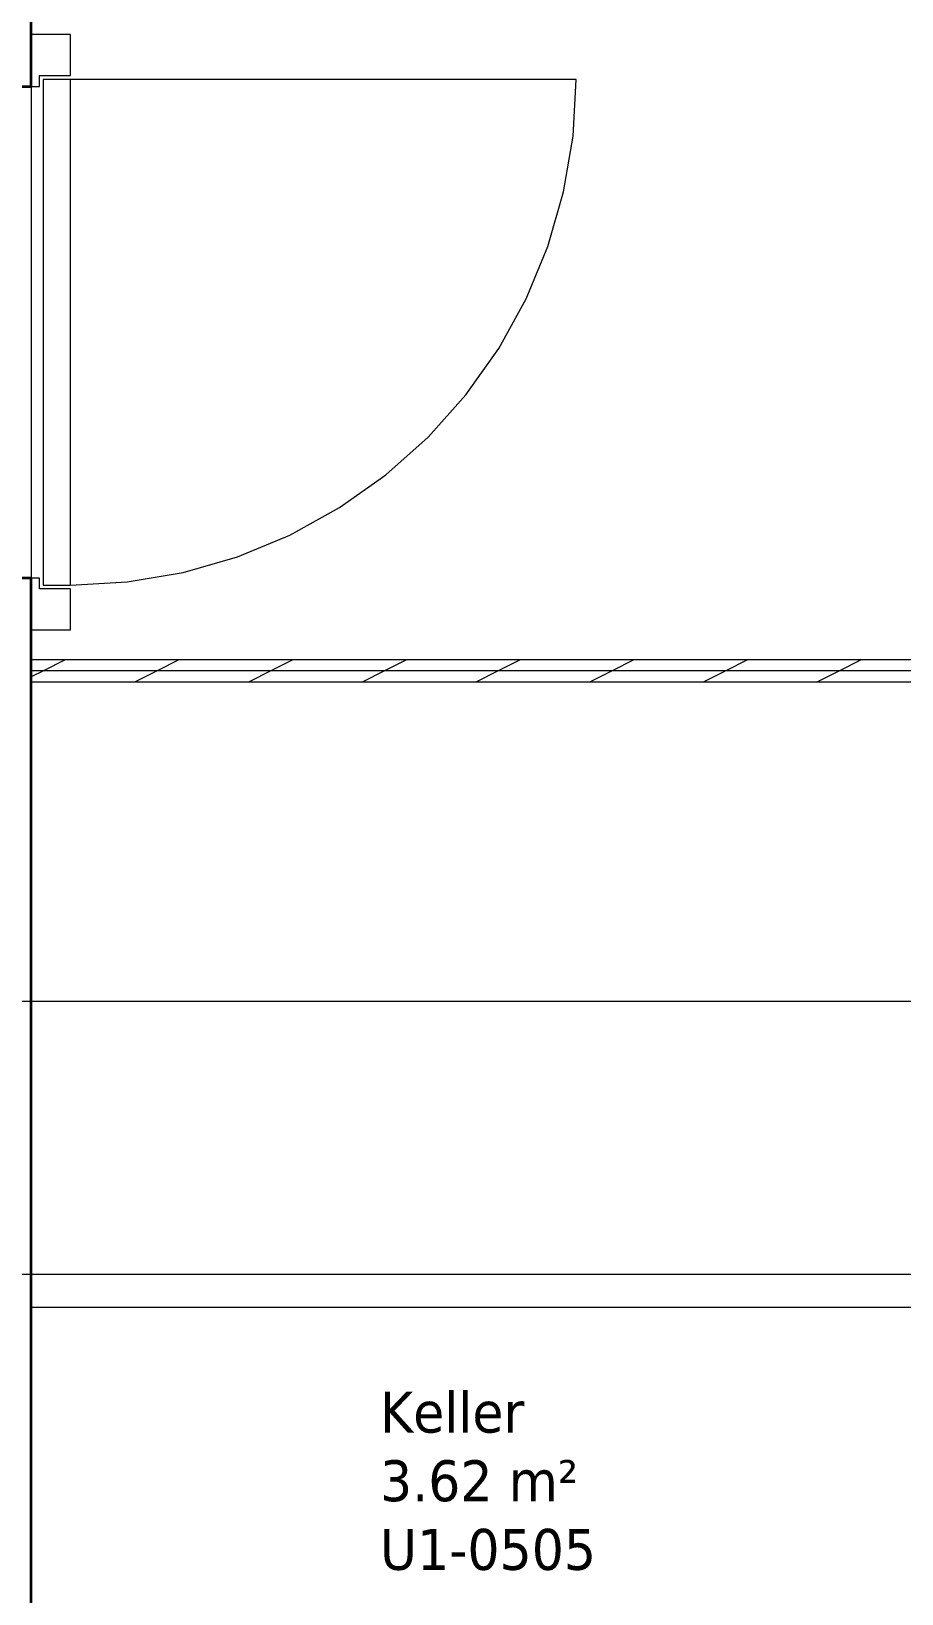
# Model space of a CAD drawing. Extents: x -882 to 613, y -179 to 707.
# Drawn here: x 249.8 to 281.7, y 409.7 to 466.9 of the extents above; entities that cross this region are included whole.
import ezdxf
from ezdxf.lldxf.tags import DXFTag

# ---------------------------------------------------------------- set-up
doc = ezdxf.new("R2010")
doc.units = 0
doc.layers.get('0').update_dxf_attribs({"lineweight": 13})
for name, color, linetype, lineweight in [('A-AREA-____-IDEN', 7, 'Continuous', 5), ('A-DOOR-____-OTLN', 7, 'Continuous', 9), ('A-DOOR-FRAM-MCUT', 7, 'Continuous', 9), ('A-DOOR-OPNG-OTLN', 7, 'Continuous', 9), ('A-FLOR-____-OVHD', 7, 'Strichpunkt - Fein', 9), ('A-WALL-____-MCUT', 7, 'Continuous', 35), ('A-WALL-____-PATT', 7, 'Continuous', 35), ('A-WALL-FNSH-MCUT', 7, 'Continuous', 35), ('S-GRID-____-OTLN', 7, 'Continuous', 5)]:
    doc.layers.add(name, color=color, linetype=linetype, lineweight=lineweight)
doc.styles.get("Standard").update_dxf_attribs({"font": 'arial.ttf'})
tags = doc.linetypes.add('_Rasterlinie_', pattern=[0.375, 0.2, -0.05, 0.075, -0.05]).pattern_tags.tags
tags[10:11] = [DXFTag(74, 4), DXFTag(75, 0), DXFTag(340, '0'), DXFTag(46, 1.0), DXFTag(50, 0.0), DXFTag(44, 0.0), DXFTag(45, 0.0)]
tags[8:9] = [DXFTag(74, 4), DXFTag(75, 0), DXFTag(340, '0'), DXFTag(46, 1.0), DXFTag(50, 0.0), DXFTag(44, 0.0), DXFTag(45, 0.0)]
tags[6:7] = [DXFTag(74, 4), DXFTag(75, 0), DXFTag(340, '0'), DXFTag(46, 1.0), DXFTag(50, 0.0), DXFTag(44, 0.0), DXFTag(45, 0.0)]
tags[4:5] = [DXFTag(74, 4), DXFTag(75, 0), DXFTag(340, '0'), DXFTag(46, 1.0), DXFTag(50, 0.0), DXFTag(44, 0.0), DXFTag(45, 0.0)]
tags = doc.linetypes.add('Strich Punkt fein', pattern=[0.2, 0.1, -0.05, 0, -0.05]).pattern_tags.tags
tags[10:11] = [DXFTag(74, 4), DXFTag(75, 0), DXFTag(340, '0'), DXFTag(46, 1.0), DXFTag(50, 0.0), DXFTag(44, 0.0), DXFTag(45, 0.0)]
tags[8:9] = [DXFTag(74, 4), DXFTag(75, 0), DXFTag(340, '0'), DXFTag(46, 1.0), DXFTag(50, 0.0), DXFTag(44, 0.0), DXFTag(45, 0.0)]
tags[6:7] = [DXFTag(74, 4), DXFTag(75, 0), DXFTag(340, '0'), DXFTag(46, 1.0), DXFTag(50, 0.0), DXFTag(44, 0.0), DXFTag(45, 0.0)]
tags[4:5] = [DXFTag(74, 4), DXFTag(75, 0), DXFTag(340, '0'), DXFTag(46, 1.0), DXFTag(50, 0.0), DXFTag(44, 0.0), DXFTag(45, 0.0)]
tags = doc.linetypes.add('Strichpunkt - Fein', pattern=[0.2, 0.1, -0.05, 0, -0.05]).pattern_tags.tags
tags[10:11] = [DXFTag(74, 4), DXFTag(75, 0), DXFTag(340, '0'), DXFTag(46, 1.0), DXFTag(50, 0.0), DXFTag(44, 0.0), DXFTag(45, 0.0)]
tags[8:9] = [DXFTag(74, 4), DXFTag(75, 0), DXFTag(340, '0'), DXFTag(46, 1.0), DXFTag(50, 0.0), DXFTag(44, 0.0), DXFTag(45, 0.0)]
tags[6:7] = [DXFTag(74, 4), DXFTag(75, 0), DXFTag(340, '0'), DXFTag(46, 1.0), DXFTag(50, 0.0), DXFTag(44, 0.0), DXFTag(45, 0.0)]
tags[4:5] = [DXFTag(74, 4), DXFTag(75, 0), DXFTag(340, '0'), DXFTag(46, 1.0), DXFTag(50, 0.0), DXFTag(44, 0.0), DXFTag(45, 0.0)]

# ---------------------------------------------------------------- blocks, each defined once
blk = doc.blocks.new('Referenz-A0UJ2IESXE', base_point=(-902.382, -164.149))
at = {"layer": 'A-DOOR-____-OTLN', "color": 0, "linetype": 'Strich Punkt fein', "ltscale": 0.13}
blk.add_line((249.788, 464.892), (249.788, 446.892), dxfattribs=at)
at = {"layer": 'A-DOOR-____-OTLN', "color": 0, "linetype": 'Continuous', "ltscale": 0.13}
for p, q in [((250.228, 465.152), (250.228, 446.632)), ((251.228, 465.152), (250.228, 465.152)), ((251.228, 446.632), (251.228, 465.152)), ((250.228, 446.632), (251.228, 446.632))]:
    blk.add_line(p, q, dxfattribs=at)
at = {"layer": 'A-DOOR-FRAM-MCUT', "color": 0, "linetype": 'Continuous', "ltscale": 0.13}
for p, q in [((251.228, 466.792), (249.788, 466.792)), ((249.788, 466.792), (249.788, 464.892)), ((251.228, 465.292), (251.228, 466.792)), ((250.088, 464.892), (250.088, 465.292)), ((250.088, 465.292), (251.228, 465.292)), ((249.788, 464.892), (250.088, 464.892)), ((250.088, 446.892), (249.788, 446.892)), ((249.788, 446.892), (249.788, 444.992)), ((250.088, 446.492), (250.088, 446.892)), ((251.228, 446.492), (250.088, 446.492)), ((251.228, 444.992), (251.228, 446.492)), ((249.788, 444.992), (251.228, 444.992))]:
    blk.add_line(p, q, dxfattribs=at)
at = {"layer": 'A-DOOR-OPNG-OTLN', "color": 0, "linetype": 'Continuous', "ltscale": 0.13}
for p, q in [((269.748, 465.152), (251.228, 465.152)), ((269.631, 463.079), (269.748, 465.152)), ((269.283, 461.031), (269.631, 463.079)), ((268.708, 459.035), (269.283, 461.031)), ((267.914, 457.117), (268.708, 459.035)), ((266.909, 455.299), (267.914, 457.117)), ((265.707, 453.605), (266.909, 455.299)), ((264.323, 452.056), (265.707, 453.605)), ((262.775, 450.673), (264.323, 452.056)), ((261.081, 449.471), (262.775, 450.673)), ((259.263, 448.466), (261.081, 449.471)), ((257.344, 447.671), (259.263, 448.466)), ((255.349, 447.096), (257.344, 447.671)), ((253.301, 446.749), (255.349, 447.096)), ((251.228, 446.632), (253.301, 446.749))]:
    blk.add_line(p, q, dxfattribs=at)
at = {"layer": 'A-FLOR-____-OVHD', "color": 0, "linetype": 'Strichpunkt - Fein', "ltscale": 0.13}
for p, q in [((141.188, 421.392), (391.796, 421.392)), ((249.788, 421.392), (316.388, 421.392)), ((249.788, 420.192), (316.388, 420.192))]:
    blk.add_line(p, q, dxfattribs=at)
at = {"layer": 'A-WALL-____-MCUT', "color": 0, "linetype": 'Continuous', "ltscale": 0.35}
for p, q in [((249.788, 464.892), (249.788, 540.292)), ((244.788, 464.892), (249.788, 464.892)), ((249.788, 446.892), (244.788, 446.892)), ((249.788, 327.692), (249.788, 446.892))]:
    blk.add_line(p, q, dxfattribs=at)
at = {"layer": 'A-WALL-____-MCUT', "color": 0, "linetype": 'Continuous', "lineweight": 9, "ltscale": 0.13}
blk.add_line((291.988, 443.492), (249.788, 443.492), dxfattribs=at)
at = {"layer": 'A-WALL-____-PATT', "color": 0, "linetype": 'Continuous', "lineweight": 9, "ltscale": 0.13}
for p, q in [((251.034, 443.892), (250.234, 443.492)), ((255.199, 443.892), (254.399, 443.492)), ((259.364, 443.892), (258.564, 443.492)), ((263.529, 443.892), (262.729, 443.492)), ((267.694, 443.892), (266.894, 443.492)), ((271.859, 443.892), (271.059, 443.492)), ((276.023, 443.892), (275.223, 443.492)), ((280.188, 443.892), (279.388, 443.492)), ((250.234, 443.492), (249.788, 443.269)), ((254.399, 443.492), (253.599, 443.092)), ((258.564, 443.492), (257.764, 443.092)), ((262.729, 443.492), (261.929, 443.092)), ((266.894, 443.492), (266.094, 443.092)), ((271.059, 443.492), (270.259, 443.092)), ((275.223, 443.492), (274.423, 443.092)), ((279.388, 443.492), (278.588, 443.092))]:
    blk.add_line(p, q, dxfattribs=at)
at = {"layer": 'A-WALL-FNSH-MCUT', "color": 0, "linetype": 'Continuous', "lineweight": 9, "ltscale": 0.13}
for p, q in [((292.388, 443.892), (249.788, 443.892)), ((249.788, 443.092), (291.588, 443.092))]:
    blk.add_line(p, q, dxfattribs=at)
at = {"layer": 'S-GRID-____-OTLN', "color": 0, "linetype": '_Rasterlinie_', "ltscale": 0.13}
blk.add_line((89.488, 431.392), (391.796, 431.392), dxfattribs=at)
at = {"layer": 'A-AREA-____-IDEN', "color": 0, "linetype": 'Continuous', "ltscale": 0.13, "char_height": 1.5, "attachment_point": 1}
for s, insert in [('{\\W0.9;\\fVerdana;Keller}', (262.561, 417.095)), ('{\\W0.9;\\fVerdana;3.62 m²}', (262.561, 414.581)), ('{\\W0.9;\\fVerdana;U1-0505}', (262.561, 412.067))]:
    blk.add_mtext(s, dxfattribs=dict(at, insert=insert))

msp = doc.modelspace()

# ---------------------------------------------------------------- block references
at = {"color": 9, "lineweight": 25, "ltscale": 0.25, "true_color": 0xc0c0c0}
msp.add_blockref('Referenz-A0UJ2IESXE', (-902.382, -164.149), dxfattribs=at)

doc.saveas('drawing.dxf')
